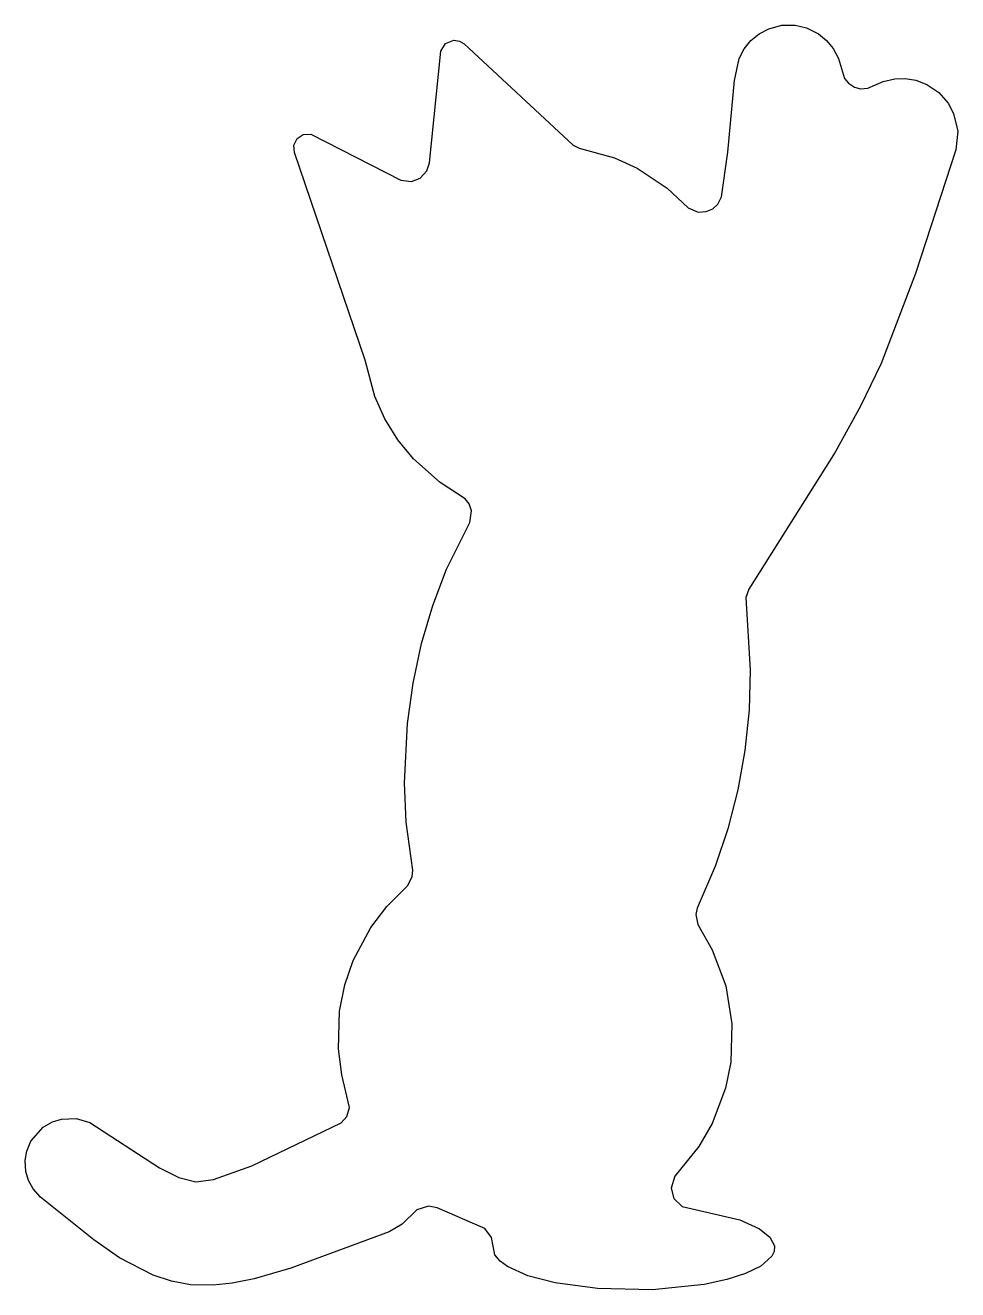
# Model space of a CAD drawing. Extents: x 0 to 2.21, y 0 to 3.
import ezdxf

# ---------------------------------------------------------------- set-up
doc = ezdxf.new("R2010")
doc.units = 0

msp = doc.modelspace()

# ---------------------------------------------------------------- linework, layer by layer
msp.add_lwpolyline([(0.6384, 2.698), (0.6373, 2.7154), (0.6451, 2.731), (0.6597, 2.7406), (0.6772, 2.7415), (0.8911, 2.6323), (0.9167, 2.6294), (0.9368, 2.6371), (0.9529, 2.6545), (0.959, 2.6734), (0.9858, 2.9389), (0.9971, 2.9571), (1.0171, 2.9647), (1.03, 2.9626), (1.0411, 2.9558), (1.3002, 2.7155), (1.3145, 2.7082), (1.3983, 2.6853), (1.4519, 2.661), (1.5229, 2.6135), (1.5726, 2.567), (1.5964, 2.5568), (1.6159, 2.5578), (1.6317, 2.5649), (1.6429, 2.5753), (1.6518, 2.5927), (1.6668, 2.6989), (1.6829, 2.8692), (1.6937, 2.9213), (1.7058, 2.9443), (1.7219, 2.9639), (1.7412, 2.9797), (1.7642, 2.9918), (1.7953, 2.9999), (1.8268, 3), (1.8537, 2.9937), (1.8823, 2.9794), (1.9012, 2.9639), (1.917, 2.9447), (1.9294, 2.9213), (1.9436, 2.874), (1.953, 2.8624), (1.9674, 2.8531), (1.9819, 2.8495), (1.999, 2.8507), (2.0358, 2.8667), (2.0629, 2.8729), (2.088, 2.8736), (2.1133, 2.8694), (2.1393, 2.8595), (2.1673, 2.8405), (2.1894, 2.8156), (2.2026, 2.7911), (2.2124, 2.7487), (2.2077, 2.7043), (2.1122, 2.4109), (2.0307, 2.1978), (1.9819, 2.0962), (1.9213, 1.9874), (1.7168, 1.6619), (1.7093, 1.6426), (1.7203, 1.47), (1.7173, 1.3758), (1.7073, 1.2797), (1.6906, 1.1857), (1.6673, 1.0937), (1.638, 1.0061), (1.5942, 0.9055), (1.5911, 0.8904), (1.5957, 0.8669), (1.6301, 0.8066), (1.6622, 0.7206), (1.6768, 0.6312), (1.6739, 0.54), (1.6615, 0.4784), (1.6297, 0.3941), (1.5982, 0.3397), (1.5413, 0.2696), (1.5325, 0.2413), (1.5389, 0.2166), (1.5586, 0.1972), (1.6953, 0.1655), (1.7423, 0.1445), (1.767, 0.1249), (1.7774, 0.104), (1.7765, 0.0904), (1.7712, 0.0794), (1.7449, 0.0559), (1.7092, 0.0384), (1.6644, 0.024), (1.6111, 0.0126), (1.4879, 0), (1.3578, 0.0025), (1.2576, 0.0161), (1.1927, 0.0332), (1.1443, 0.0549), (1.127, 0.0675), (1.1144, 0.0827), (1.1064, 0.1235), (1.0901, 0.145), (0.9769, 0.1946), (0.9565, 0.1983), (0.9292, 0.1892), (0.8944, 0.1553), (0.8637, 0.1374), (0.6299, 0.0509), (0.5431, 0.0261), (0.4906, 0.0156), (0.4455, 0.0107), (0.3919, 0.0118), (0.3471, 0.0201), (0.3037, 0.0344), (0.2239, 0.0756), (0.1628, 0.118), (0.0364, 0.2194), (0.0186, 0.2394), (0.0078, 0.2593), (0.0016, 0.2805), (0, 0.3067), (0.0038, 0.329), (0.0134, 0.3523), (0.0427, 0.3856), (0.0646, 0.3982), (0.0861, 0.4049), (0.1204, 0.406), (0.1528, 0.3965), (0.3183, 0.2888), (0.364, 0.2663), (0.4047, 0.2556), (0.4462, 0.2614), (0.5373, 0.2938), (0.7493, 0.3956), (0.7626, 0.4109), (0.7689, 0.4325), (0.7508, 0.5098), (0.7428, 0.5716), (0.7457, 0.6605), (0.7582, 0.7233), (0.7781, 0.7812), (0.82, 0.8597), (0.8582, 0.9096), (0.9077, 0.9592), (0.9183, 0.9803), (0.9194, 0.9954), (0.904, 1.1093), (0.9, 1.2025), (0.907, 1.3436), (0.9203, 1.4388), (0.9405, 1.5329), (0.9669, 1.6233), (0.9995, 1.7092), (1.0551, 1.8206), (1.0585, 1.8482), (1.0529, 1.8645), (1.0437, 1.8765), (0.9844, 1.915), (0.9208, 1.9711), (0.8839, 2.0162), (0.8531, 2.0663), (0.8295, 2.119), (0.8063, 2.2058)], close=True)

doc.saveas('drawing.dxf')
